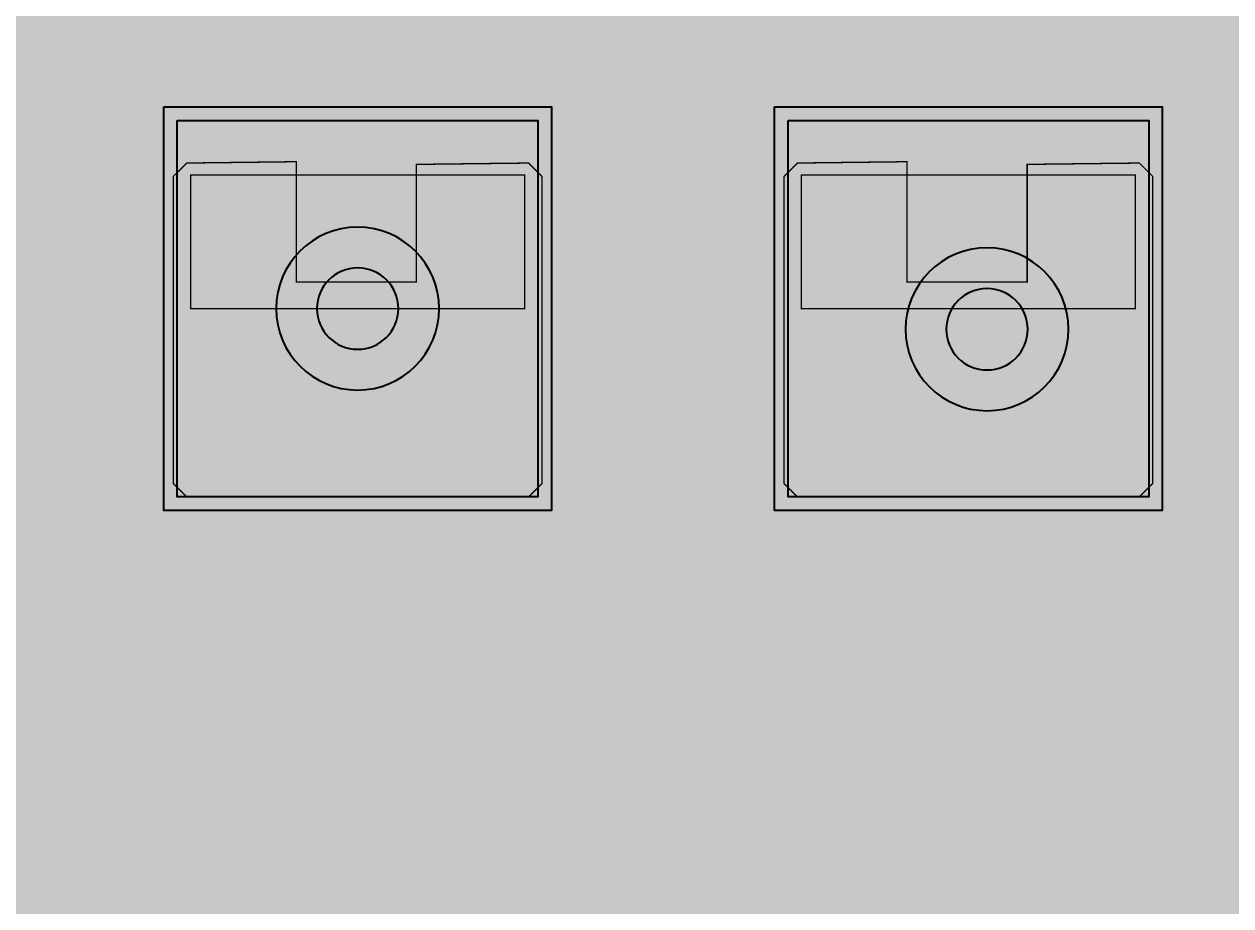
# Model space of a CAD drawing. Header units: millimetres. Extents: x 40 to 109, y -239.5 to -186.7.
# Drawn here: x 60.393 to 64.91, y -198.141 to -194.839 of the extents above; entities that cross this region are included whole.
import ezdxf

# ---------------------------------------------------------------- set-up
doc = ezdxf.new("R2010")
doc.units = ezdxf.units.MM
doc.header["$MEASUREMENT"] = 0
for name, color, linetype, true_color in [('Bottom-Layer', 7, 'Continuous', 0x0000ff), ('Bottom-Silkscreen-Layer', 7, 'Continuous', 0x66cc33), ('Component-Shape-Layer', 7, 'Continuous', 0x00cccc), ('Hole-Layer', 7, 'Continuous', 0x222222), ('Multi-Layer', 7, 'Continuous', 0xc0c0c0), ('Pin-Soldering-Layer', 7, 'Continuous', 0xcc9999), ('Top-Layer', 7, 'Continuous', 0xff0000), ('Top-Paste-Mask-Layer', 7, 'Continuous', 0x808080), ('Top-Silkscreen-Layer', 7, 'Continuous', 0xffcc00), ('Top-Solder-Mask-Layer', 7, 'Continuous', 0x800080)]:
    doc.layers.add(name, color=color, linetype=linetype, true_color=true_color)

msp = doc.modelspace()

# ---------------------------------------------------------------- hatches: boundary and pattern name
at = {"layer": 'Bottom-Layer'}
for points in [[(78.36962971477374, -237.8943357886716), (70.72866848182268, -237.8943357886716), (70.9731984884277, -237.68035898296563), (71.13215236266463, -237.39696056487645), (71.18724917449836, -237.07673355346716), (71.18724917449836, -236.47673355346714), (71.09236341465622, -236.06101187688617), (70.82649942356402, -235.72762897684387), (70.44231482526544, -235.54261542536648), (70.01590209116841, -235.54261542536648), (69.63171749286984, -235.72762897684387), (69.36585350177764, -236.06101187688617), (69.2709677419355, -236.47673355346714), (69.2709677419355, -237.07673355346716), (69.32606455376923, -237.39696056487645), (69.48501842800617, -237.68035898296563), (69.72954843461119, -237.8943357886716), (42.672085344170696, -237.8943357886716), (42.107377293007204, -237.81999056332822), (41.581153162306336, -237.60202139154393), (41.12927425694884, -237.25528251216474), (40.78253537756965, -236.80340360680722), (40.56456620578536, -236.27717947610637), (40.490220980441975, -235.7124714249429), (40.49022098044196, -195.07239014478031), (40.56456620578535, -194.5076820936168), (40.782535377569644, -193.98145796291595), (41.12927425694883, -193.52957905755844), (41.58115316230633, -193.18284017817925), (42.107377293007204, -192.964871006395), (42.672085344170696, -192.89052578105156), (106.29921259842521, -192.89052578105156), (106.86392064958869, -192.964871006395), (107.39014478028956, -193.18284017817928), (107.84202368564706, -193.52957905755844), (108.18876256502625, -193.98145796291595), (108.40673173681054, -194.5076820936168), (108.48107696215394, -195.07239014478031), (108.48107696215394, -217.4265582931166), (104.27335026670055, -217.4265582931166), (104.13629574812441, -217.45382013186662), (104.02010653759913, -217.53145528029623), (103.1893623161107, -218.36219950178466), (103.11172716768083, -218.47838871231008), (103.08446532893068, -218.61544323088648), (103.08446532893068, -224.6154432308865), (103.11172716768083, -224.75249774946292), (103.1893623161107, -224.8686869599883), (104.12637019012644, -225.80569483400404), (104.24255940065171, -225.88332998243365), (104.37961391922785, -225.91059182118366), (108.45755635609171, -225.91059182118366), (108.48107696215395, -235.7124714249429), (108.40673173681056, -236.27717947610637), (108.18876256502627, -236.80340360680722), (107.84202368564706, -237.25528251216474), (107.39014478028957, -237.60202139154393), (106.86392064958869, -237.81999056332822), (106.29921259842521, -237.8943357886716), (79.36874976198523, -237.8943357886716), (79.61327976859025, -237.68035898296563), (79.77223364282719, -237.39696056487645), (79.82733045466091, -237.07673355346716), (79.82733045466091, -236.47673355346714), (79.73244469481877, -236.06101187688617), (79.46658070372658, -235.72762897684387), (79.082396105428, -235.54261542536648), (78.65598337133096, -235.54261542536648), (78.27179877303239, -235.72762897684387), (78.00593478194018, -236.06101187688617), (77.91104902209806, -236.47673355346714), (77.91104902209806, -237.07673355346716), (77.96614583393178, -237.39696056487645), (78.12509970816872, -237.68035898296563)], [(99.2969392938786, -205.14651942947847), (99.24433690727895, -205.46730206649238), (99.35050332561013, -205.7745433444879), (99.58992800583549, -205.9944167939641), (99.90508001016003, -206.07408940817882), (100.22023201448458, -205.9944167939641), (100.45965669470993, -205.7745433444879), (100.56582311304112, -205.46730206649238), (100.51322072644146, -205.14651942947847), (100.51322072644146, -203.51637109630263), (100.56822199644401, -203.25194310388622), (100.51322072644146, -202.98751511146983), (100.51322072644146, -202.26728473456947), (100.4669287708192, -202.03455935790194), (100.33510043455827, -201.83726431017124), (92.37820432076605, -193.880368196379), (92.18090927303534, -193.7485398601181), (91.94818389636781, -193.7022479044958), (64.25152400304802, -193.7022479044958), (64.01879862638047, -193.7485398601181), (63.82150357864977, -193.880368196379), (62.405757982801184, -195.29611379222757), (61.90608407572852, -195.29611379222757), (61.58530143871461, -195.24351140562794), (61.278060160719114, -195.34967782395913), (61.058186711242925, -195.5891025041845), (60.9785140970282, -195.90425450850904), (61.058186711242925, -196.2194065128336), (61.278060160719114, -196.45883119305893), (61.58530143871461, -196.5649976113901), (61.90608407572852, -196.51239522479048), (63.600067834018056, -196.51239522479048), (63.870349791658384, -196.63250564682315), (64.16597023765779, -196.62315674240276), (64.42812278713416, -196.48620824511352), (64.60465866644562, -196.24890267538856), (64.66046042345113, -195.9584461140548), (64.58442767709126, -195.6726177187059), (64.39168526398194, -195.4482759876447), (64.12057452580575, -195.33004816624756), (64.10981360842806, -195.32640672284168), (64.09898654775759, -195.3229669248642), (64.50342413556308, -194.91852933705871), (91.69628376385275, -194.91852933705871), (99.2969392938786, -202.51918486708456), (99.2969392938786, -202.98751511146983), (99.24193802387606, -203.25194310388622), (99.2969392938786, -203.51637109630263)]]:
    msp.add_hatch(color=256, dxfattribs=at).paths.add_polyline_path(points)
at = {"layer": 'Pin-Soldering-Layer'}
for points in [[(62.266649733299474, -195.90425450850907), (61.016662433324875, -195.90425450850907), (61.016662433324875, -195.40425450850904), (62.266649733299474, -195.40425450850904)], [(62.266649733299474, -195.90425450850907), (61.016662433324875, -195.90425450850907), (61.016662433324875, -195.40425450850904), (62.266649733299474, -195.40425450850904)], [(64.55285750571502, -195.90425450850907), (63.302870205740426, -195.90425450850907), (63.302870205740426, -195.40425450850904), (64.55285750571502, -195.40425450850904)], [(64.55285750571502, -195.90425450850907), (63.302870205740426, -195.90425450850907), (63.302870205740426, -195.40425450850904), (64.55285750571502, -195.40425450850904)]]:
    msp.add_hatch(color=256, dxfattribs=at).paths.add_polyline_path(points)
at = {"layer": 'Top-Layer'}
for points in [[(62.674803149606305, -193.19925069850143), (62.62753106027081, -193.02141518618927), (62.498193967786975, -192.89052578105156), (63.071325971252925, -192.89052578105156), (62.941988878769095, -193.02141518618927), (62.894716789433595, -193.19925069850143), (62.894716789433595, -194.60925831851668), (62.9358429474397, -194.77589127594132), (63.0497761906007, -194.90425450850907), (62.9358429474397, -195.0326177410768), (62.894716789433595, -195.19925069850143), (62.894716789433595, -196.6092583185167), (62.89643426841177, -196.6442904262015), (62.90157023285987, -196.67898653797312), (62.66794970618003, -196.67898653797312), (62.67308567062814, -196.6442904262015), (62.674803149606305, -196.6092583185167), (62.674803149606305, -195.19925069850143), (62.6336769916002, -195.0326177410768), (62.5197437484392, -194.90425450850907), (62.6336769916002, -194.77589127594132), (62.674803149606305, -194.60925831851668)], [(64.96101092202186, -193.19925069850143), (64.91373883268636, -193.02141518618927), (64.78440174020253, -192.89052578105156), (69.7479071244152, -192.89052578105156), (69.61857003193138, -193.02141518618927), (69.57129794259589, -193.19925069850143), (69.57129794259588, -194.60925831851668), (69.612424100602, -194.77589127594132), (69.726357343763, -194.90425450850907), (69.612424100602, -195.0326177410768), (69.57129794259589, -195.19925069850143), (69.57129794259589, -195.34925069850144), (69.0737617475235, -195.34925069850144), (69.0737617475235, -195.14588519177042), (69.02577998967134, -194.96681483362968), (68.89469138938277, -194.83572623334115), (68.71562103124207, -194.78774447548898), (67.58308356616713, -194.78774447548898), (67.40401320802643, -194.83572623334115), (67.27292460773786, -194.96681483362968), (67.2249428498857, -195.14588519177042), (67.2249428498857, -196.52289814579632), (67.23400850140612, -196.6029691881317), (67.2607464964928, -196.67898653797312), (67.10552223604469, -196.67898653797312), (67.13226023113135, -196.6029691881317), (67.14132588265178, -196.52289814579632), (67.14132588265178, -195.14588519177042), (67.09334412479961, -194.96681483362968), (66.96225552451106, -194.83572623334115), (66.78318516637034, -194.78774447548898), (65.65064770129541, -194.78774447548898), (65.4715773431547, -194.83572623334115), (65.34048874286616, -194.96681483362968), (65.29250698501397, -195.14588519177042), (65.29250698501397, -195.34925069850144), (64.96101092202186, -195.34925069850144), (64.96101092202186, -195.19925069850143), (64.91988476401575, -195.0326177410768), (64.80595152085475, -194.90425450850907), (64.91988476401575, -194.77589127594132), (64.96101092202186, -194.60925831851668)], [(60.966649733299484, -195.19925069850143), (62.31666243332489, -195.19925069850143), (62.31666243332489, -196.6092583185167), (60.966649733299484, -196.6092583185167)], [(63.252857505715035, -195.19925069850143), (64.60287020574044, -195.19925069850143), (64.60287020574044, -196.6092583185167), (63.252857505715035, -196.6092583185167)]]:
    msp.add_hatch(color=256, dxfattribs=at).paths.add_polyline_path(points)
at = {"layer": 'Top-Paste-Mask-Layer'}
for points in [[(62.28166116332233, -196.60923291846586), (61.00167640335282, -196.60923291846586), (60.95166370332741, -196.55922021844046), (60.95166370332741, -195.4092075184151), (61.00167640335282, -195.35922021844047), (61.41170942341885, -195.35419100838206), (61.41170942341885, -195.80420370840744), (61.86169672339345, -195.80420370840744), (61.86169672339345, -195.3641986283973), (62.28166116332233, -195.35922021844047), (62.33167386334773, -195.4092075184151), (62.33167386334773, -196.55922021844046)], [(62.28166116332233, -196.60923291846586), (61.00167640335282, -196.60923291846586), (60.95166370332741, -196.55922021844046), (60.95166370332741, -195.4092075184151), (61.00167640335282, -195.35922021844047), (61.41170942341885, -195.35419100838206), (61.41170942341885, -195.80420370840744), (61.86169672339345, -195.80420370840744), (61.86169672339345, -195.3641986283973), (62.28166116332233, -195.35922021844047), (62.33167386334773, -195.4092075184151), (62.33167386334773, -196.55922021844046)], [(64.56786893573789, -196.60923291846586), (63.28788417576837, -196.60923291846586), (63.23787147574297, -196.55922021844046), (63.23787147574297, -195.4092075184151), (63.28788417576837, -195.35922021844047), (63.69791719583441, -195.35419100838206), (63.69791719583441, -195.80420370840744), (64.147904495809, -195.80420370840744), (64.147904495809, -195.3641986283973), (64.56786893573789, -195.35922021844047), (64.61788163576328, -195.4092075184151), (64.61788163576328, -196.55922021844046)], [(64.56786893573789, -196.60923291846586), (63.28788417576837, -196.60923291846586), (63.23787147574297, -196.55922021844046), (63.23787147574297, -195.4092075184151), (63.28788417576837, -195.35922021844047), (63.69791719583441, -195.35419100838206), (63.69791719583441, -195.80420370840744), (64.147904495809, -195.80420370840744), (64.147904495809, -195.3641986283973), (64.56786893573789, -195.35922021844047), (64.61788163576328, -195.4092075184151), (64.61788163576328, -196.55922021844046)]]:
    msp.add_hatch(color=256, dxfattribs=at).paths.add_polyline_path(points)
at = {"layer": 'Top-Solder-Mask-Layer'}
for points in [[(60.915849631699295, -195.14845059690126), (62.36746253492508, -195.14845059690126), (62.36746253492508, -196.66005842011688), (60.915849631699295, -196.66005842011688)], [(63.202057404114846, -195.14845059690126), (64.65367030734063, -195.14845059690126), (64.65367030734063, -196.66005842011688), (63.202057404114846, -196.66005842011688)]]:
    msp.add_hatch(color=256, dxfattribs=at).paths.add_polyline_path(points)

# ---------------------------------------------------------------- linework, layer by layer
at = {"layer": 'Bottom-Layer'}
for points, const_width in [([(63.82150357864977, -193.880368196379), (62.405757982801184, -195.29611379222757), (61.90608407572852, -195.29611379222757), (61.58530143871461, -195.24351140562794), (61.278060160719114, -195.34967782395913), (61.058186711242925, -195.5891025041845), (60.9785140970282, -195.90425450850904), (61.058186711242925, -196.2194065128336), (61.278060160719114, -196.45883119305893), (61.58530143871461, -196.5649976113901), (61.90608407572852, -196.51239522479048), (63.600067834018056, -196.51239522479048), (63.870349791658384, -196.63250564682315), (64.16597023765779, -196.62315674240276), (64.42812278713416, -196.48620824511352), (64.60465866644562, -196.24890267538856), (64.66046042345113, -195.9584461140548), (64.58442767709126, -195.6726177187059), (64.39168526398194, -195.4482759876447), (64.12057452580575, -195.33004816624756), (64.10981360842806, -195.32640672284168), (64.09898654775759, -195.3229669248642), (64.50342413556308, -194.91852933705871), (91.69628376385275, -194.91852933705871)], 0.05080010160020321), ([(64.25152400304802, -194.31038862077727), (62.65765811531624, -195.90425450850904)], 0.5), ([(62.65765811531624, -195.90425450850904), (61.64165608331218, -195.90425450850904)], 0.5), ([(62.65765811531624, -195.90425450850904), (63.920269240538495, -195.90425450850904)], 0.5), ([(63.920269240538495, -195.90425450850904), (63.997726695453395, -195.98171196342398)], 0.5)]:
    msp.add_lwpolyline(points, dxfattribs=dict(at, const_width=const_width))
at = {"layer": 'Bottom-Silkscreen-Layer', "const_width": 0.25400050800101603}
msp.add_lwpolyline([(60.59212598425197, -195.8144018288037, 0.093), (63.69773939547881, -195.02324104648213)], format="xyb", dxfattribs=at)
msp.add_lwpolyline([(60.59212598425197, -195.8144018288037, 0.093), (63.69773939547881, -195.02324104648213)], format="xyb", dxfattribs=at)
for points in [[(63.69682499364999, -195.02446024892052), (66.55709931419864, -195.02446024892052)], [(63.69682499364999, -195.02446024892052), (66.55709931419864, -195.02446024892052)], [(51.80210820421639, -195.81440182880368), (60.59212598425197, -195.81440182880368)], [(51.80210820421639, -195.81440182880368), (60.59212598425197, -195.81440182880368)]]:
    msp.add_lwpolyline(points, dxfattribs=at)
at = {"layer": 'Component-Shape-Layer', "const_width": 0.05080010160020321}
for points in [[(61.016662433324875, -193.90425450850907), (62.266649733299474, -193.90425450850907), (62.266649733299474, -195.90425450850907), (61.016662433324875, -195.90425450850907)], [(61.016662433324875, -193.90425450850907), (62.266649733299474, -193.90425450850907), (62.266649733299474, -195.90425450850907), (61.016662433324875, -195.90425450850907)], [(63.302870205740426, -193.90425450850907), (64.55285750571502, -193.90425450850907), (64.55285750571502, -195.90425450850907), (63.302870205740426, -195.90425450850907)], [(63.302870205740426, -193.90425450850907), (64.55285750571502, -193.90425450850907), (64.55285750571502, -195.90425450850907), (63.302870205740426, -195.90425450850907)], [(51.80210820421639, -195.81440182880368), (60.59212598425197, -195.81440182880368), (63.69682499364999, -195.02446024892052), (66.55709931419864, -195.02446024892052), (66.55709931419864, -209.52446024892052), (65.00096520193041, -209.52446024892052), (51.792125984251975, -209.52446024892052), (51.79212598425196, -208.0432308864618)], [(51.80210820421639, -195.81440182880368), (60.59212598425197, -195.81440182880368), (63.69682499364999, -195.02446024892052), (66.55709931419864, -195.02446024892052), (66.55709931419864, -209.52446024892052), (65.00096520193041, -209.52446024892052), (51.792125984251975, -209.52446024892052), (51.79212598425196, -208.0432308864618)]]:
    msp.add_lwpolyline(points, close=True, dxfattribs=at)
at = {"layer": 'Hole-Layer'}
for points in [[(61.489156718313446, -195.90425450850904, 1), (61.7941554483109, -195.90425450850904, 1)], [(63.84522733045466, -195.98171196342398, 1), (64.15022606045213, -195.98171196342398, 1)]]:
    msp.add_lwpolyline(points, format="xyb", close=True, dxfattribs=at)
at = {"layer": 'Multi-Layer'}
for points in [[(61.33665481330963, -195.90425450850904, 1), (61.94665735331472, -195.90425450850904, 1)], [(63.69272542545085, -195.98171196342398, 1), (64.30272796545594, -195.98171196342398, 1)]]:
    msp.add_lwpolyline(points, format="xyb", close=True, dxfattribs=at)
at = {"layer": 'Pin-Soldering-Layer', "const_width": 0.005080010160020321}
for points in [[(62.266649733299474, -195.90425450850907), (61.016662433324875, -195.90425450850907), (61.016662433324875, -195.40425450850904), (62.266649733299474, -195.40425450850904)], [(62.266649733299474, -195.90425450850907), (61.016662433324875, -195.90425450850907), (61.016662433324875, -195.40425450850904), (62.266649733299474, -195.40425450850904)], [(64.55285750571502, -195.90425450850907), (63.302870205740426, -195.90425450850907), (63.302870205740426, -195.40425450850904), (64.55285750571502, -195.40425450850904)], [(64.55285750571502, -195.90425450850907), (63.302870205740426, -195.90425450850907), (63.302870205740426, -195.40425450850904), (64.55285750571502, -195.40425450850904)]]:
    msp.add_lwpolyline(points, close=True, dxfattribs=at)
at = {"layer": 'Top-Layer', "const_width": 0.05080010160020321}
msp.add_lwpolyline([(62.674803149606305, -193.19925069850143), (62.62753106027081, -193.02141518618927), (62.498193967786975, -192.89052578105156), (63.071325971252925, -192.89052578105156), (62.941988878769095, -193.02141518618927), (62.894716789433595, -193.19925069850143), (62.894716789433595, -194.60925831851668), (62.9358429474397, -194.77589127594132), (63.0497761906007, -194.90425450850907), (62.9358429474397, -195.0326177410768), (62.894716789433595, -195.19925069850143), (62.894716789433595, -196.6092583185167), (62.89643426841177, -196.6442904262015), (62.90157023285987, -196.67898653797312), (62.66794970618003, -196.67898653797312), (62.67308567062814, -196.6442904262015), (62.674803149606305, -196.6092583185167), (62.674803149606305, -195.19925069850143), (62.6336769916002, -195.0326177410768), (62.5197437484392, -194.90425450850907), (62.6336769916002, -194.77589127594132), (62.674803149606305, -194.60925831851668)], close=True, dxfattribs=at)
at = {"layer": 'Top-Layer'}
for points, const_width in [([(61.64165608331218, -195.90425450850904), (59.55579121158243, -193.8183896367793)], 0.25400050800101603), ([(64.96101092202186, -195.19925069850143), (64.91988476401575, -195.0326177410768), (64.80595152085475, -194.90425450850907), (64.91988476401575, -194.77589127594132), (64.96101092202186, -194.60925831851668)], 0.05080010160020321), ([(60.65485648971298, -197.16412750825506), (59.30911861823724, -195.8183896367793)], 0.25400050800101603), ([(63.997726695453395, -195.83439166878335), (63.92786385572773, -195.90425450850904)], 0.25400050800101603), ([(66.21691643383288, -195.83439166878335), (63.997726695453395, -195.83439166878335)], 0.25400050800101603), ([(72.59736601473205, -197.16412750825506), (60.65485648971298, -197.16412750825506)], 0.25400050800101603), ([(68.57434848869698, -197.61239522479048), (58.98570739141479, -197.61239522479048)], 0.25400050800101603), ([(65.04013208026417, -197.993395986792), (59.328547117094246, -197.993395986792)], 0.25400050800101603)]:
    msp.add_lwpolyline(points, dxfattribs=dict(at, const_width=const_width))
for points in [[(60.966649733299484, -195.19925069850143), (62.31666243332489, -195.19925069850143), (62.31666243332489, -196.6092583185167), (60.966649733299484, -196.6092583185167)], [(63.252857505715035, -195.19925069850143), (64.60287020574044, -195.19925069850143), (64.60287020574044, -196.6092583185167), (63.252857505715035, -196.6092583185167)]]:
    msp.add_lwpolyline(points, close=True, dxfattribs=at)
at = {"layer": 'Top-Paste-Mask-Layer', "const_width": 0.005080010160020321}
for points in [[(62.28166116332233, -196.60923291846586), (61.00167640335282, -196.60923291846586), (60.95166370332741, -196.55922021844046), (60.95166370332741, -195.4092075184151), (61.00167640335282, -195.35922021844047), (61.41170942341885, -195.35419100838206), (61.41170942341885, -195.80420370840744), (61.86169672339345, -195.80420370840744), (61.86169672339345, -195.3641986283973), (62.28166116332233, -195.35922021844047), (62.33167386334773, -195.4092075184151), (62.33167386334773, -196.55922021844046)], [(62.28166116332233, -196.60923291846586), (61.00167640335282, -196.60923291846586), (60.95166370332741, -196.55922021844046), (60.95166370332741, -195.4092075184151), (61.00167640335282, -195.35922021844047), (61.41170942341885, -195.35419100838206), (61.41170942341885, -195.80420370840744), (61.86169672339345, -195.80420370840744), (61.86169672339345, -195.3641986283973), (62.28166116332233, -195.35922021844047), (62.33167386334773, -195.4092075184151), (62.33167386334773, -196.55922021844046)], [(64.56786893573789, -196.60923291846586), (63.28788417576837, -196.60923291846586), (63.23787147574297, -196.55922021844046), (63.23787147574297, -195.4092075184151), (63.28788417576837, -195.35922021844047), (63.69791719583441, -195.35419100838206), (63.69791719583441, -195.80420370840744), (64.147904495809, -195.80420370840744), (64.147904495809, -195.3641986283973), (64.56786893573789, -195.35922021844047), (64.61788163576328, -195.4092075184151), (64.61788163576328, -196.55922021844046)], [(64.56786893573789, -196.60923291846586), (63.28788417576837, -196.60923291846586), (63.23787147574297, -196.55922021844046), (63.23787147574297, -195.4092075184151), (63.28788417576837, -195.35922021844047), (63.69791719583441, -195.35419100838206), (63.69791719583441, -195.80420370840744), (64.147904495809, -195.80420370840744), (64.147904495809, -195.3641986283973), (64.56786893573789, -195.35922021844047), (64.61788163576328, -195.4092075184151), (64.61788163576328, -196.55922021844046)]]:
    msp.add_lwpolyline(points, close=True, dxfattribs=at)
at = {"layer": 'Top-Silkscreen-Layer', "const_width": 0.15240030480060962}
for points in [[(60.73804927609856, -195.30544831089668), (60.73804927609856, -196.71545593091193)], [(60.73804927609856, -195.30544831089668), (60.73804927609856, -196.71545593091193)], [(62.54526289052579, -196.71545593091193), (62.54526289052579, -195.30544831089668)], [(62.54526289052579, -196.71545593091193), (62.54526289052579, -195.30544831089668)], [(63.02425704851411, -195.30544831089668), (63.02425704851411, -196.71545593091193)], [(63.02425704851411, -195.30544831089668), (63.02425704851411, -196.71545593091193)], [(64.83147066294134, -196.71545593091193), (64.83147066294134, -195.30544831089668)], [(64.83147066294134, -196.71545593091193), (64.83147066294134, -195.30544831089668)], [(60.890449580899165, -196.8678562357125), (62.39286258572518, -196.8678562357125)], [(60.890449580899165, -196.8678562357125), (62.39286258572518, -196.8678562357125)], [(63.17665735331472, -196.8678562357125), (64.67907035814073, -196.8678562357125)], [(63.17665735331472, -196.8678562357125), (64.67907035814073, -196.8678562357125)]]:
    msp.add_lwpolyline(points, dxfattribs=at)
for points in [[(60.73804927609856, -196.71545593091193, 0.414), (60.890449580899165, -196.86785623571254)], [(60.73804927609856, -196.71545593091193, 0.414), (60.890449580899165, -196.86785623571254)], [(62.39286258572518, -196.86785623571254, 0.414), (62.54526289052579, -196.71545593091193)], [(62.39286258572518, -196.86785623571254, 0.414), (62.54526289052579, -196.71545593091193)], [(63.02425704851411, -196.71545593091193, 0.414), (63.17665735331472, -196.86785623571254)], [(63.02425704851411, -196.71545593091193, 0.414), (63.17665735331472, -196.86785623571254)], [(64.67907035814073, -196.86785623571254, 0.414), (64.83147066294134, -196.71545593091193)], [(64.67907035814073, -196.86785623571254, 0.414), (64.83147066294134, -196.71545593091193)]]:
    msp.add_lwpolyline(points, format="xyb", dxfattribs=at)
at = {"layer": 'Top-Solder-Mask-Layer'}
for points in [[(60.915849631699295, -195.14845059690126), (62.36746253492508, -195.14845059690126), (62.36746253492508, -196.66005842011688), (60.915849631699295, -196.66005842011688)], [(63.202057404114846, -195.14845059690126), (64.65367030734063, -195.14845059690126), (64.65367030734063, -196.66005842011688), (63.202057404114846, -196.66005842011688)]]:
    msp.add_lwpolyline(points, close=True, dxfattribs=at)

doc.saveas('drawing.dxf')
